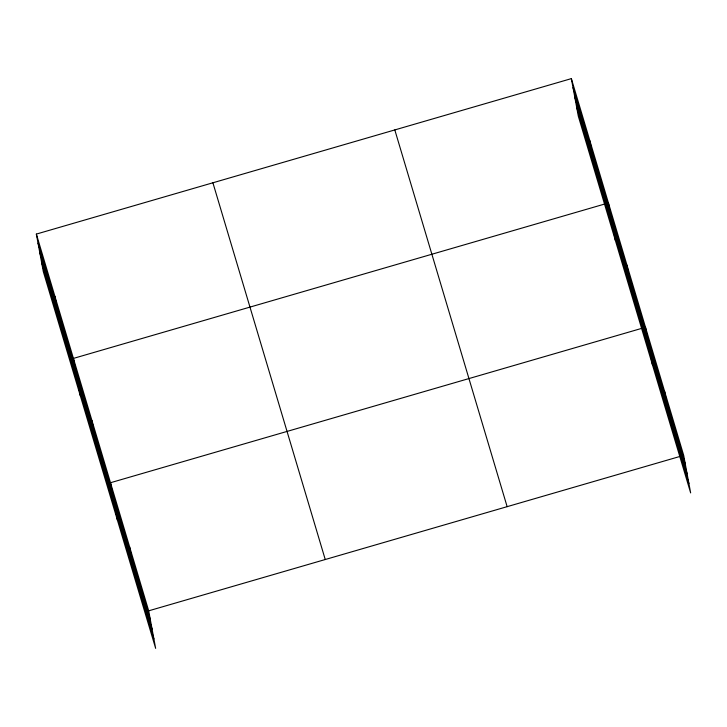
<?xml version="1.0" encoding="UTF-8"?>
<svg xmlns="http://www.w3.org/2000/svg" width="727" height="727" viewBox="0 0 727 727"><rect width="100%" height="100%" fill="white"/><g stroke="black" fill="none" stroke-linecap="round" stroke-linejoin="round"><path stroke-width="1.09" d="M36.35 234.085L148.69 610.825L155.651 648.375L43.311 271.644L36.35 234.085L571.349 78.625L683.689 455.356L690.65 492.915L578.31 116.175L571.349 78.625M605.155 203.896L73.418 358.411L80.379 395.961M642.223 328.222L110.495 482.728L117.456 520.287M148.69 610.825L680.417 456.311M573.03 87.658L685.361 464.399M574.775 97.073L687.106 473.804M576.566 106.769L688.905 483.5M394.806 129.924L507.137 506.664M212.902 182.786L325.242 559.517M38.022 243.127L150.362 619.858M39.767 252.533L152.107 629.264M41.566 262.229L153.906 638.96M664.596 391.317L666.268 400.35M645.494 327.268L652.455 364.827M626.956 265.11L628.637 274.143M608.426 202.951L615.387 240.501M589.888 140.784L591.56 149.826M129.588 546.777L131.26 555.81M91.956 420.57L93.629 429.602M54.888 296.252L56.561 305.285"/></g></svg>
